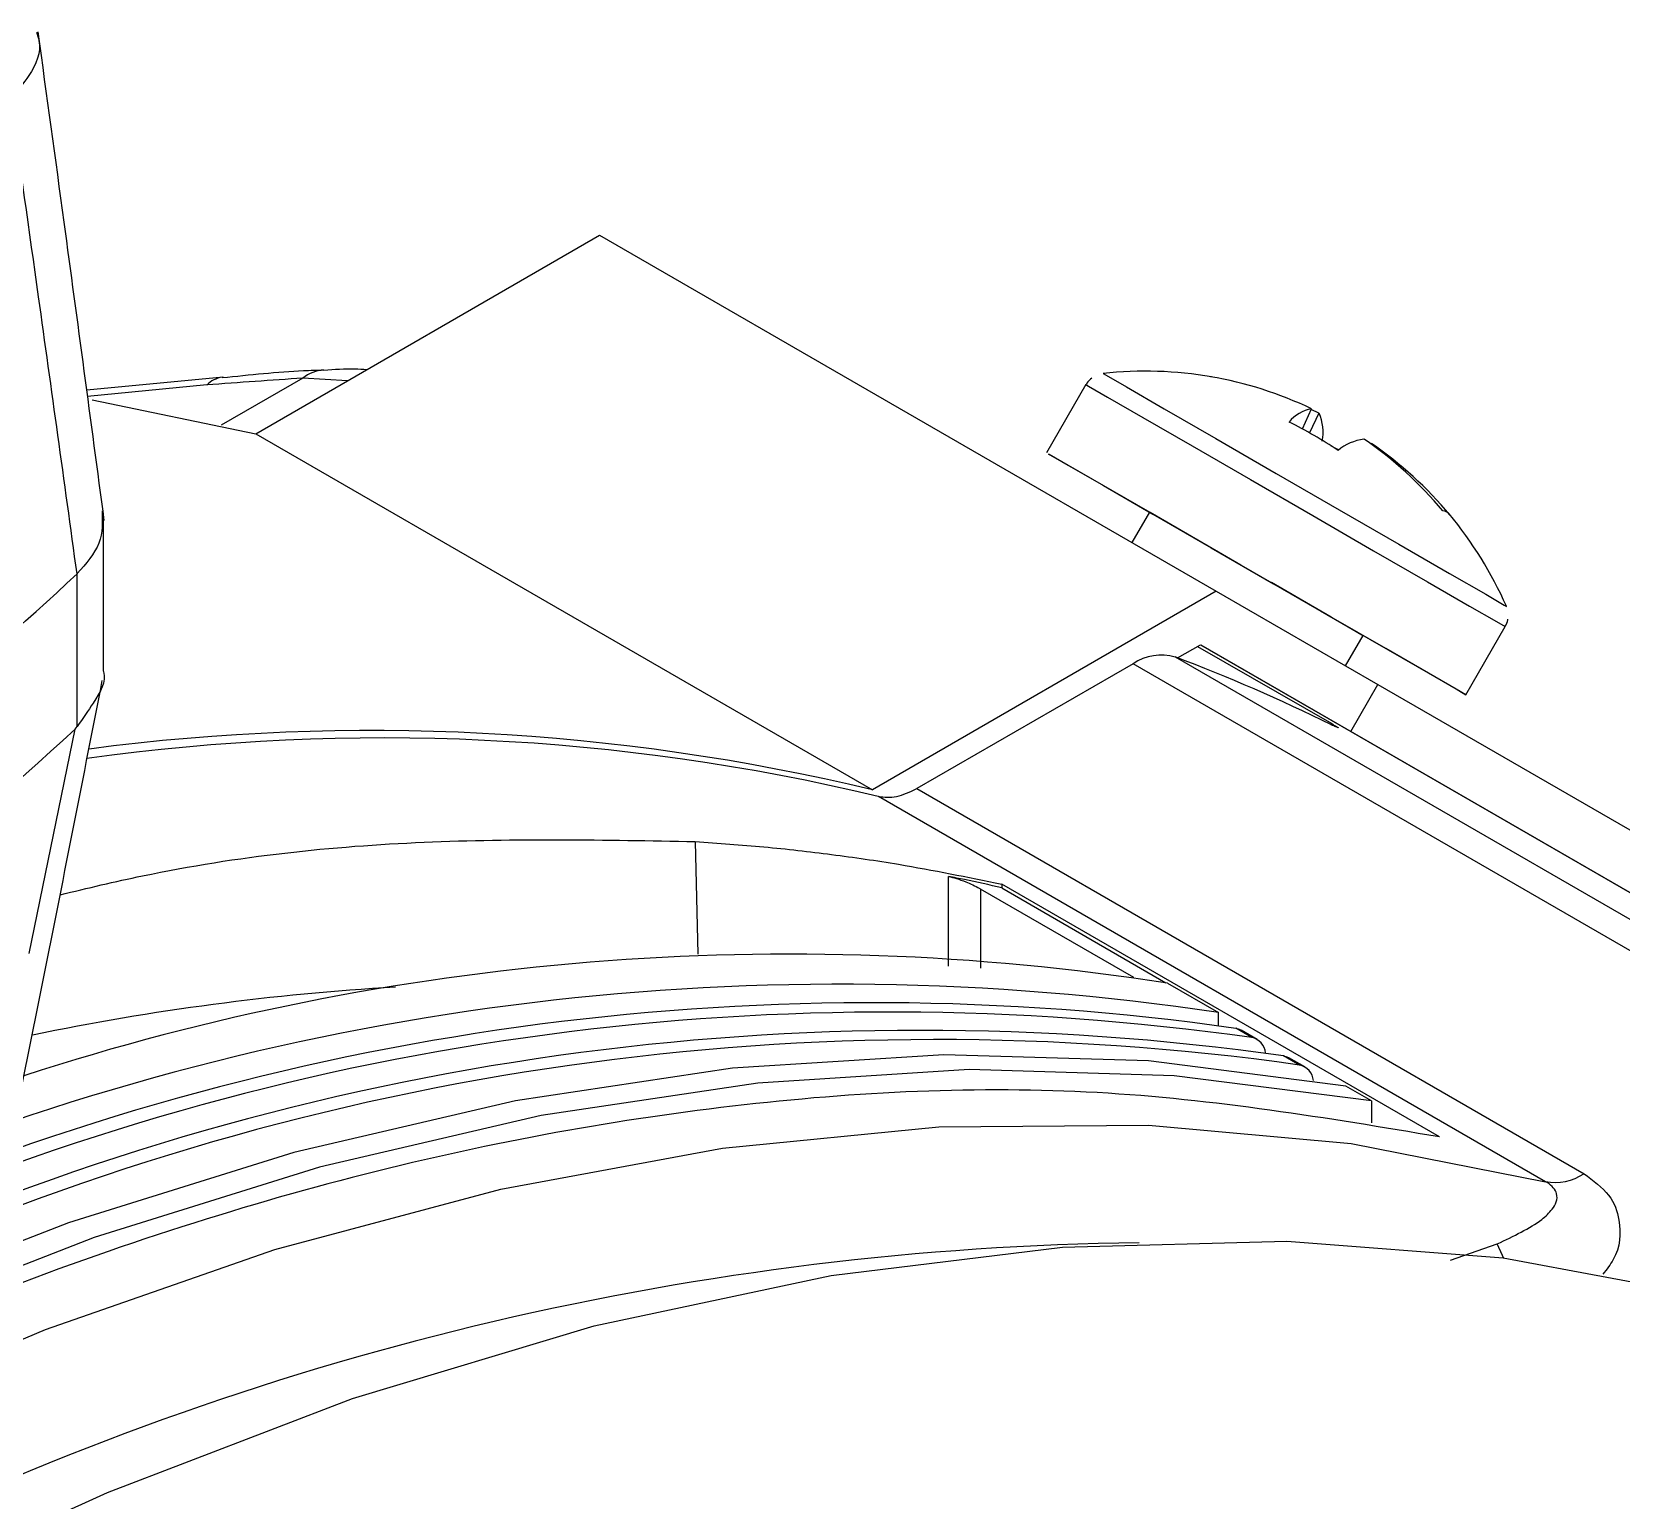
# Model space of a CAD drawing. Extents: x 7 to 113, y 1 to 87.
# Drawn here: x 79.866 to 80.923, y 10.939 to 11.915 of the extents above; entities that cross this region are included whole.
import ezdxf

# ---------------------------------------------------------------- set-up
doc = ezdxf.new("R2010")
doc.units = 0
doc.header["$MEASUREMENT"] = 0
doc.layers.add('OBJECT', color=7, linetype='CONTINUOUS')

msp = doc.modelspace()

# ---------------------------------------------------------------- linework, layer by layer
at = {"layer": 'OBJECT'}
for p, q in [((80.0151, 11.6478), (80.2437, 11.7798)), ((80.2437, 11.7798), (80.6538, 11.543)), ((79.9933, 11.6855), (79.9026, 11.6768)), ((79.9824, 11.6803), (79.9032, 11.6726)), ((80.0463, 11.6847), (79.992, 11.6534)), ((79.9926, 11.6854), (79.9933, 11.6855)), ((80.5671, 11.6805), (80.5409, 11.6351)), ((79.9062, 11.6703), (80.0151, 11.6478)), ((80.7111, 11.651), (80.7171, 11.6644)), ((80.7221, 11.6615), (80.7158, 11.6484)), ((80.7221, 11.6615), (80.7169, 11.6639)), ((80.0151, 11.6478), (80.4252, 11.411)), ((80.7567, 11.6409), (80.757, 11.6413)), ((80.6094, 11.5956), (80.5977, 11.5754)), ((79.9138, 11.4907), (79.9138, 11.5911)), ((79.8963, 11.5548), (79.8962, 11.5547)), ((79.8963, 11.4532), (79.8963, 11.5548)), ((80.6538, 11.543), (80.4252, 11.411)), ((80.6538, 11.543), (80.7613, 11.481)), ((80.7397, 11.4934), (80.7514, 11.5136)), ((80.8198, 11.4741), (80.846, 11.5195)), ((80.628, 11.4987), (80.6433, 11.5075)), ((80.6414, 11.5064), (80.7306, 11.455)), ((80.6433, 11.5075), (80.7433, 11.4498)), ((81.3177, 11.1182), (80.6438, 11.5072)), ((80.5985, 11.4948), (80.4546, 11.4118)), ((81.1174, 11.1953), (80.5985, 11.4948)), ((80.6264, 11.4994), (81.1454, 11.1998)), ((80.7433, 11.4498), (80.7613, 11.481)), ((80.7613, 11.481), (81.0971, 11.2871)), ((79.8644, 11.3022), (79.8949, 11.4514)), ((79.8949, 11.4514), (79.8963, 11.4532)), ((80.7306, 11.4541), (80.7306, 11.455)), ((80.7433, 11.4498), (81.0791, 11.2559)), ((80.8728, 11.1504), (80.4291, 11.4066)), ((80.4546, 11.4118), (80.8984, 11.1557)), ((80.3073, 11.3766), (80.309, 11.3017)), ((80.4757, 11.2938), (80.4757, 11.3534)), ((80.5989, 11.2861), (80.4971, 11.345)), ((80.4971, 11.345), (80.4971, 11.2925)), ((80.8022, 11.1802), (80.5111, 11.3483)), ((80.5111, 11.3483), (80.5111, 11.3459)), ((80.5111, 11.3459), (80.6202, 11.2827)), ((80.6214, 11.2825), (80.6553, 11.2629)), ((80.6553, 11.2543), (80.6553, 11.2629)), ((80.6774, 11.2463), (80.6669, 11.2524)), ((80.6809, 11.245), (80.6703, 11.2511)), ((80.7092, 11.2279), (80.6986, 11.234)), ((80.7126, 11.2267), (80.7021, 11.2328)), ((80.757, 11.2042), (80.74, 11.214)), ((80.757, 11.2042), (80.757, 11.1895)), ((80.8096, 11.0983), (80.8407, 11.1091))]:
    msp.add_line(p, q, dxfattribs=at)
at = {"layer": 'OBJECT', "flags": 128}
for points in [[(80.076, 11.683), (80.0463, 11.6847), (80.0463, 11.6847), (80.0463, 11.6847)], [(80.5671, 11.6805), (80.5688, 11.6795), (80.5814, 11.6722), (80.605, 11.6586), (80.6377, 11.6397), (80.6765, 11.6173), (80.718, 11.5934), (80.7584, 11.57), (80.7943, 11.5493), (80.8223, 11.5331), (80.8401, 11.5229), (80.846, 11.5195)], [(80.5785, 11.6879), (80.5805, 11.6867), (80.594, 11.6789), (80.6192, 11.6644), (80.6535, 11.6446), (80.6936, 11.6214), (80.7355, 11.5972), (80.7752, 11.5743), (80.8088, 11.5549), (80.833, 11.541), (80.8453, 11.5338), (80.8467, 11.533)], [(80.7298, 11.64), (80.7327, 11.6385), (80.7352, 11.6371)], [(80.5423, 11.6343), (80.5427, 11.6342), (80.5552, 11.6269), (80.5789, 11.6133), (80.6116, 11.5944), (80.6504, 11.572), (80.6918, 11.548), (80.7323, 11.5247), (80.7681, 11.504), (80.7962, 11.4878), (80.8139, 11.4776), (80.8198, 11.4741), (80.8133, 11.4779), (80.795, 11.4885), (80.7665, 11.5049), (80.7303, 11.5258), (80.6905, 11.5488)], [(80.6702, 11.5605), (80.6483, 11.5731), (80.6098, 11.5954), (80.5775, 11.6141), (80.5543, 11.6274), (80.5423, 11.6343)], [(80.6094, 11.5956), (80.6116, 11.5944), (80.6235, 11.5875), (80.6442, 11.5756), (80.6703, 11.5605), (80.698, 11.5445), (80.723, 11.5301), (80.7415, 11.5194), (80.7507, 11.5141), (80.7514, 11.5136)], [(80.6669, 11.2524), (80.669, 11.2518), (80.6703, 11.2511)], [(80.74, 11.214), (80.6088, 11.2307), (80.4726, 11.2347), (80.3321, 11.2258), (80.1878, 11.2042), (80.0404, 11.1699), (79.8905, 11.1231), (79.7387, 11.064), (79.5856, 10.9928), (79.4319, 10.9097), (79.2782, 10.8153), (79.1251, 10.7097), (78.9733, 10.5936), (78.8234, 10.4673), (78.676, 10.3314), (78.5317, 10.1865), (78.3912, 10.0331), (78.3515, 9.9875)], [(80.6986, 11.234), (80.7007, 11.2334), (80.7021, 11.2328)], [(80.757, 11.2042), (80.6257, 11.2209), (80.4895, 11.2249), (80.349, 11.216), (80.2048, 11.1944), (80.0574, 11.1601), (79.9075, 11.1133), (79.7557, 11.0542), (79.6026, 10.983), (79.4489, 10.8999), (79.2951, 10.8055), (79.142, 10.6999), (78.9902, 10.5838), (78.8403, 10.4575), (78.6929, 10.3216), (78.5487, 10.1767), (78.4082, 10.0233), (78.3515, 9.9578)], [(78.3515, 9.8754), (78.3665, 9.8935), (78.5061, 10.0536), (78.6499, 10.2054), (78.7972, 10.3483), (78.9476, 10.4817), (79.1002, 10.6049), (79.2545, 10.7175), (79.4098, 10.8189), (79.5655, 10.9088), (79.7208, 10.9866), (79.8751, 11.0522), (80.0277, 11.1053), (80.178, 11.1455), (80.3254, 11.1727), (80.4692, 11.1869), (80.6087, 11.1879), (80.7435, 11.1757), (80.8728, 11.1504)], [(79.8004, 10.8911), (79.9164, 10.9438), (80.0794, 11.0063), (80.2401, 11.0545), (80.3977, 11.0881), (80.5515, 11.1069), (80.7007, 11.1108), (80.8445, 11.0998), (80.9824, 11.074)], [(80.8449, 11.0998), (80.8442, 11.1012), (80.8407, 11.1091)]]:
    msp.add_lwpolyline(points, dxfattribs=at)
at = {"layer": 'OBJECT'}
for centre, radius, start, end in [((79.9955, 11.6671), 0.0185, 98.997, 134.9116), ((80.0618, 11.6656), 0.0246, 93.3819, 129.1078), ((80.6067, 11.427), 0.2624, 80.3513, 96.1668), ((80.6501, 11.6821), 0.00365, 68.6914, 91.5654), ((80.6067, 11.4331), 0.2563, 64.473, 80.2743), ((80.7223, 11.6385), 0.0264, 101.2338, 139.6404), ((80.6914, 11.6485), 0.0334, 350.2106, 22.924), ((80.5626, 11.3761), 0.3124, 56.5442, 63.4572), ((80.7561, 11.6111), 0.0333, 97.0455, 129.7882), ((80.6046, 11.4296), 0.2604, 39.874, 55.5118), ((80.6119, 11.43), 0.2563, 39.7267, 55.5285), ((80.8038, 11.59), 0.00658, 35.7972, 84.1497), ((80.6067, 11.427), 0.2624, 23.8332, 39.6495), ((78.7558, 12.7664), 1.664, 303.0242, 313.2654), ((80.6173, 11.4673), 0.0333, 74.0154, 124.2943), ((80.2068, 10.3901), 1.186, 63.804, 69.2779), ((78.7258, 12.7009), 1.7111, 301.2479, 313.0955), ((80.0916, 10.018), 1.4324, 76.5316, 97.5199), ((80.0995, 10.0313), 1.4142, 76.5257, 97.9952), ((80.3706, 9.6548), 1.6469, 81.2412, 108.0351), ((80.4031, 9.5798), 1.7019, 81.4782, 112.3063), ((80.2054, 9.612), 1.6706, 93.3438, 101.7023), ((80.4256, 9.5517), 1.7177, 81.9245, 112.9005), ((80.436, 9.5412), 1.722, 81.9421, 113.2172), ((80.457, 9.5183), 1.7327, 81.9846, 113.9835), ((80.4675, 9.5097), 1.7352, 81.9947, 114.1653), ((80.6749, 11.2348), 0.0118, 6.2051, 77.8002), ((80.7067, 11.2164), 0.0118, 6.2051, 77.8002), ((80.879, 11.185), 0.0351, 259.8176, 303.4206), ((80.6285, 9.116), 1.994, 90.747, 115.6342)]:
    msp.add_arc(centre, radius, start, end, dxfattribs=at)
for points, knots in [([(79.8693, 11.9149), (79.8699, 11.913), (79.8731, 11.9034), (79.8669, 11.8878), (79.8563, 11.8761), (79.852, 11.8713)], [0, 0, 0, 0, 0.126813, 0.642616, 1, 1, 1, 1]), ([(79.9143, 11.5902), (79.9054, 11.6563), (79.891, 11.7645), (79.8761, 11.8729), (79.8703, 11.9151)], [0, 0, 0, 0, 0.6110027, 1, 1, 1, 1]), ([(79.8962, 11.5547), (79.8877, 11.6161), (79.8731, 11.7215), (79.8582, 11.8271), (79.852, 11.8713)], [0, 0, 0, 0, 0.581449, 1, 1, 1, 1]), ([(80.0888, 11.6904), (80.0862, 11.6905), (80.0768, 11.6911), (80.0673, 11.6904), (80.0604, 11.6899)], [0, 0, 0, 0, 0.276972, 1, 1, 1, 1]), ([(80.0463, 11.6847), (80.0463, 11.6847), (80.0256, 11.6834), (80.004, 11.6818), (79.9824, 11.6803)], [0, 0, 0, 0, 0.00003, 1, 1, 1, 1]), ([(80.0602, 11.69), (80.0558, 11.6899), (80.0344, 11.6892), (80.0111, 11.6868), (79.9927, 11.6849)], [0, 0, 0, 0, 0.2089654, 1, 1, 1, 1]), ([(80.5711, 11.6848), (80.5698, 11.6838), (80.568, 11.6825), (80.5673, 11.6805), (80.5671, 11.6801)], [0, 0, 0, 0, 0.76167, 1, 1, 1, 1]), ([(79.9129, 11.5966), (79.9131, 11.5893), (79.9135, 11.5744), (79.9021, 11.5614), (79.8963, 11.5548)], [0, 0, 0, 0, 0.4914502, 1, 1, 1, 1]), ([(80.8459, 11.5198), (80.8467, 11.5211), (80.8476, 11.5226), (80.8477, 11.5242), (80.8477, 11.5244)], [0, 0, 0, 0, 0.935545, 1, 1, 1, 1]), ([(79.9135, 11.4906), (79.9136, 11.4903), (79.9157, 11.4831), (79.9095, 11.472), (79.9, 11.4585), (79.8963, 11.4532)], [0, 0, 0, 0, 0.027792, 0.619444, 1, 1, 1, 1]), ([(79.8568, 11.2008), (79.8615, 11.2242), (79.8806, 11.3183), (79.8991, 11.4127), (79.913, 11.4836)], [0, 0, 0, 0, 0.249079, 1, 1, 1, 1]), ([(80.7306, 11.455), (80.7314, 11.4544), (80.7332, 11.4534), (80.7347, 11.4525), (80.7351, 11.4521), (80.7337, 11.4526), (80.7314, 11.4537), (80.7303, 11.4543)], [0, 0, 0, 0, 0.142797, 0.285012, 0.481175, 0.751476, 1, 1, 1, 1]), ([(80.4291, 11.4066), (80.433, 11.4061), (80.4409, 11.4052), (80.45, 11.4096), (80.4546, 11.4118)], [0, 0, 0, 0, 0.5, 1, 1, 1, 1]), ([(79.8849, 11.3412), (79.9032, 11.3456), (79.9859, 11.3653), (80.1283, 11.3799), (80.2476, 11.3777), (80.3073, 11.3766)], [0, 0, 0, 0, 0.124265, 0.562133, 1, 1, 1, 1]), ([(80.3073, 11.3766), (80.3226, 11.3755), (80.3531, 11.3734), (80.3981, 11.3682), (80.4511, 11.3606), (80.4883, 11.3529), (80.5111, 11.3483)], [0, 0, 0, 0, 0.218765, 0.43753, 0.656295, 1, 1, 1, 1]), ([(80.5111, 11.3459), (80.5028, 11.3477), (80.4911, 11.3503), (80.4793, 11.3527), (80.4757, 11.3534)], [0, 0, 0, 0, 0.701382, 1, 1, 1, 1]), ([(80.4757, 11.3534), (80.4774, 11.353), (80.4806, 11.3522), (80.4866, 11.3501), (80.4919, 11.3478), (80.4953, 11.3461), (80.4968, 11.3452), (80.4971, 11.345)], [0, 0, 0, 0, 0.292379, 0.559789, 0.754512, 0.950188, 1, 1, 1, 1]), ([(80.8022, 11.1802), (80.7273, 11.1927), (80.5774, 11.2178), (80.3339, 11.2065), (80.0805, 11.1598), (79.8187, 11.0733), (79.5525, 10.9504), (79.2849, 10.7924), (79.0194, 10.6003), (78.7597, 10.3769), (78.5355, 10.1561), (78.4039, 10.002), (78.3515, 9.9406)], [0, 0, 0, 0, 0.10339, 0.207109, 0.310498, 0.413888, 0.517607, 0.620996, 0.724386, 0.828105, 0.931495, 1, 1, 1, 1]), ([(80.8984, 11.1557), (80.9045, 11.1511), (80.9168, 11.142), (80.9234, 11.1218), (80.9222, 11.1033), (80.9134, 11.0921), (80.9109, 11.0889)], [0, 0, 0, 0, 0.240931, 0.48007, 0.852801, 1, 1, 1, 1]), ([(80.8407, 11.1091), (80.8515, 11.1142), (80.8661, 11.121), (80.8783, 11.1325), (80.8817, 11.1398), (80.8785, 11.1462), (80.8753, 11.1489), (80.8732, 11.1502), (80.8728, 11.1504)], [0, 0, 0, 0, 0.476054, 0.640497, 0.854535, 0.926507, 0.987724, 1, 1, 1, 1])]:
    msp.add_open_spline(points, degree=3, knots=knots, dxfattribs=at)

doc.saveas('drawing.dxf')
